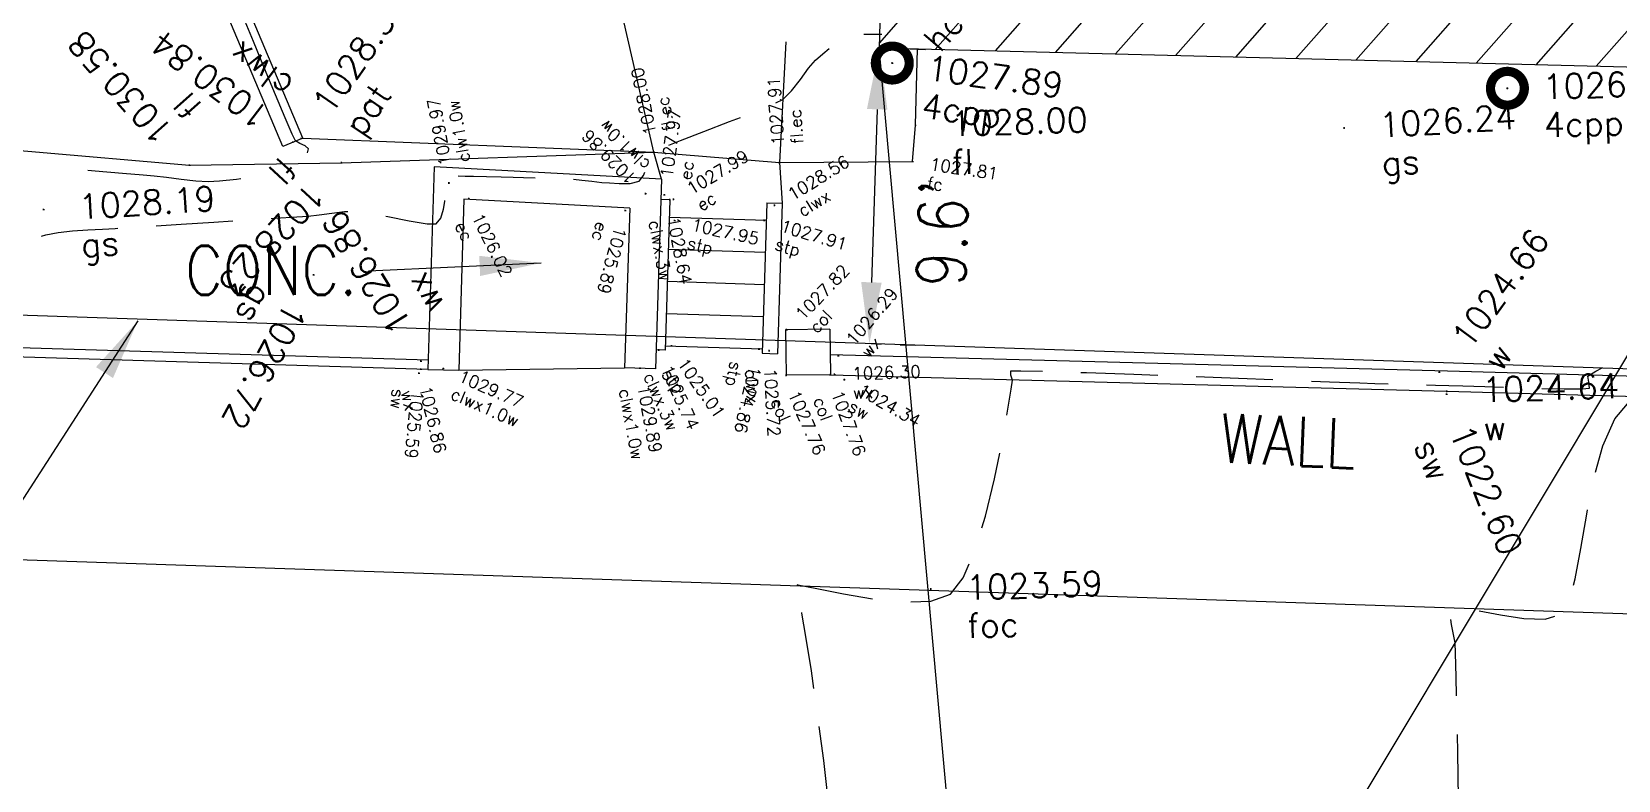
# Model space of a CAD drawing. Extents: x 1086 to 1385, y 787 to 1056.
# Drawn here: x 1206.5 to 1258.1, y 850.3 to 874.7 of the extents above; entities that cross this region are included whole.
import ezdxf

# ---------------------------------------------------------------- set-up
doc = ezdxf.new("R2010")
doc.units = 0
doc.header["$LTSCALE"] = 20
doc.header["$MEASUREMENT"] = 0
doc.header["$PDMODE"] = 2
doc.header["$PDSIZE"] = 0.025
doc.linetypes.add('HIDDEN', pattern=[0.375, 0.25, -0.125])
doc.linetypes.add('HIDDEN2', pattern=[0.1875, 0.125, -0.0625])
doc.layers.get('0').update_dxf_attribs({"linetype": 'CONTINUOUS'})
for name, color, linetype in [('CONC', 8, 'CONTINUOUS'), ('CONT-MJR', 41, 'HIDDEN'), ('CONT-MNR', 35, 'HIDDEN2'), ('CURB', 1, 'CONTINUOUS'), ('DESC', 2, 'CONTINUOUS'), ('ELEV', 6, 'CONTINUOUS'), ('FNCE', 1, 'FENCELINE3'), ('HATCH', 1, 'CONTINUOUS'), ('HOUSE', 7, 'CONTINUOUS'), ('PL', 5, 'CONTINUOUS'), ('POW', 4, 'POWERLINE'), ('PTS', 2, 'CONTINUOUS'), ('PTS-GS', 6, 'CONTINUOUS'), ('TEXTM', 2, 'CONTINUOUS'), ('TIES', 6, 'CONTINUOUS'), ('WALL', 191, 'CONTINUOUS')]:
    doc.layers.add(name, color=color, linetype=linetype)
doc.styles.add('L60', font='simplex.shx', dxfattribs={"width": 0.75, "oblique": 15, "height": 1.5})
doc.styles.add('L80', font='simplex.shx', dxfattribs={"width": 0.85, "height": 1.6})
doc.styles.add('S6', font='SIMPLEX', dxfattribs={"height": 0.083333})
doc.styles.get("Standard").update_dxf_attribs({"font": 'ROMANS'})
doc.linetypes.add('FENCELINE3', pattern='A,0.09,-0.09,["X",STANDARD,S=0.05,R=0,X=-0.065,Y=-0.017],0', length=0.18)
doc.linetypes.add('POWERLINE', pattern='A,0.9,-0.27,["/\\/\\/\\/",STANDARD,S=0.05,R=0,X=-0.28,Y=-0.02],-0.1', length=1.27)
doc.dimstyles.get("Standard").update_dxf_attribs({"dimtxt": 0.18, "dimasz": 0.18, "dimexe": 0.18, "dimexo": 0.0625, "dimgap": 0.09, "dimtad": 0, "dimtih": 1, "dimtoh": 1, "dimdec": 4, "dimzin": 0, "dimtxsty": 'STANDARD', "dimcen": 0.09, "dimazin": 3, "dimtfac": 1, "dimtdec": 4, "dimtofl": 0, "dimtmove": 0, "dimatfit": 3, "dimtolj": 1, "dimtzin": 0})

# ---------------------------------------------------------------- blocks, each defined once
blk = doc.blocks.new('POINT')
blk.add_point((0, 0))
at = {"layer": 'DESC', "style": 'S6'}
blk.add_attdef('DESC', (0.1191, -0.1698), '', height=0.0833, dxfattribs=at)
at = {"layer": 'ELEV', "style": 'S6'}
blk.add_attdef('ELEV', (0.1191, -0.0403), '', height=0.0833, dxfattribs=at)

msp = doc.modelspace()

# ---------------------------------------------------------------- hatches: boundary and pattern name
at = {"layer": 'HATCH'}
h = msp.add_hatch(dxfattribs=at)
h.set_pattern_fill('ANSI31', color=256, scale=12, angle=3.6501, style=0)
h.set_pattern_definition([(48.65011, (-3558.6514, -1556.3679), (-1.1260337, 0.9909834), [])])
h.paths.add_polyline_path([(1249.875, 903.127), (1269.692, 902.622), (1269.019, 876.249), (1237.128, 877.062), (1237.516, 892.288), (1227.866, 892.534), (1228.069, 900.497), (1249.793, 899.943)], flags=16)
h.paths.add_polyline_path([(1246.952, 906.203), (1272.767, 905.544), (1271.941, 873.173), (1234.052, 874.14), (1234.441, 889.365), (1224.79, 889.612), (1225.146, 903.573), (1246.871, 903.018)])

# ---------------------------------------------------------------- linework, layer by layer
at = {"layer": 'CONC'}
for p, q in [((1215.304, 871.207), (1226.726, 870.752)), ((1230.379, 868.523), (1227.228, 868.624)), ((1230.245, 864.335), (1227.094, 864.436)), ((1220.374, 863.648), (1225.771, 863.731))]:
    msp.add_line(p, q, dxfattribs=at)
at = {"layer": 'CONC', "color": 1}
for p, q in [((1230.346, 867.484), (1227.195, 867.584)), ((1230.313, 866.434), (1227.161, 866.535)), ((1230.279, 865.385), (1227.128, 865.486))]:
    msp.add_line(p, q, dxfattribs=at)
at = {"layer": 'CONC'}
for points in [[(1226.968, 869.871), (1226.726, 870.752), (1225.303, 876.953)], [(1231.014, 874.343), (1230.805, 870.408), (1230.897, 869.082)]]:
    msp.add_lwpolyline(points, dxfattribs=at)
at = {"layer": 'CONT-MJR', "elevation": 1030, "flags": 128}
msp.add_lwpolyline([(1143.045, 871.118), (1143.576, 871.332), (1144.296, 871.654), (1144.905, 871.977), (1145.358, 872.297), (1145.741, 872.758), (1146.077, 873.373), (1146.389, 874.074), (1146.7, 874.796), (1147.032, 875.47), (1147.407, 876.03), (1147.847, 876.408), (1148.401, 876.589), (1149.257, 876.718), (1150.325, 876.797), (1151.519, 876.827), (1152.749, 876.808), (1153.929, 876.741), (1154.97, 876.627), (1155.784, 876.466), (1156.282, 876.259), (1156.632, 875.856), (1156.896, 875.283), (1157.093, 874.604), (1157.246, 873.883), (1157.375, 873.186), (1157.502, 872.578), (1157.649, 872.124), (1157.874, 871.67), (1158.156, 871.16), (1158.472, 870.624), (1158.801, 870.096), (1159.119, 869.606), (1159.405, 869.187), (1159.73, 868.753), (1160.207, 868.148), (1160.765, 867.456), (1161.335, 866.764), (1161.844, 866.157), (1162.222, 865.72), (1162.399, 865.539), (1162.554, 865.512), (1162.741, 865.522), (1162.905, 865.532), (1163.183, 865.526), (1163.815, 865.511), (1164.673, 865.49), (1165.63, 865.467), (1166.559, 865.445), (1167.33, 865.428), (1167.818, 865.418), (1168.297, 865.407), (1168.852, 865.393), (1169.433, 865.381), (1169.988, 865.379), (1170.467, 865.392), (1170.952, 865.441), (1171.984, 865.56), (1173.453, 865.735), (1175.253, 865.952), (1177.276, 866.197), (1179.414, 866.457), (1181.558, 866.718), (1183.601, 866.967), (1185.436, 867.188), (1186.954, 867.369), (1188.048, 867.496), (1188.609, 867.556), (1189.186, 867.592), (1189.85, 867.621), (1190.558, 867.644), (1191.266, 867.666), (1191.93, 867.687), (1192.506, 867.712), (1193.083, 867.735), (1193.747, 867.757), (1194.455, 867.783), (1195.16, 867.821), (1195.821, 867.878), (1196.39, 867.959), (1196.914, 868.103), (1197.676, 868.363), (1198.61, 868.703), (1199.649, 869.083), (1200.727, 869.466), (1201.775, 869.813), (1202.729, 870.087), (1203.521, 870.249), (1204.328, 870.311), (1205.316, 870.317), (1206.404, 870.281), (1207.508, 870.218), (1208.549, 870.142), (1209.444, 870.067), (1210.112, 870.006), (1210.47, 869.974), (1210.877, 869.929), (1211.349, 869.865), (1211.821, 869.809), (1212.228, 869.788), (1212.595, 869.812), (1213.15, 869.87), (1213.788, 869.949), (1214.4, 870.037), (1214.879, 870.122), (1215.119, 870.191), (1215.297, 870.386), (1215.446, 870.653), (1215.49, 870.857), (1215.386, 870.957), (1215.211, 871.03), (1215.072, 871.112), (1214.963, 871.337), (1214.734, 871.867), (1214.421, 872.608), (1214.064, 873.467), (1213.7, 874.35), (1213.366, 875.165), (1213.1, 875.817), (1212.85, 876.443), (1212.509, 877.309), (1212.114, 878.318), (1211.703, 879.37), (1211.314, 880.369), (1210.985, 881.215), (1210.753, 881.81), (1210.657, 882.057), (1210.597, 882.269), (1210.497, 882.451), (1210.272, 882.477), (1209.943, 882.463), (1209.754, 882.471), (1209.733, 882.565), (1209.741, 882.672), (1209.742, 882.948), (1209.748, 883.625), (1209.763, 884.546), (1209.789, 885.555), (1209.83, 886.494), (1209.889, 887.208), (1209.97, 887.54), (1210.231, 887.619), (1210.595, 887.595), (1210.929, 887.541), (1211.097, 887.533), (1211.118, 887.666), (1211.1, 887.815), (1211.11, 888.116), (1211.136, 888.863), (1211.173, 889.91), (1211.217, 891.108), (1211.261, 892.309), (1211.302, 893.366), (1211.334, 894.129), (1211.352, 894.453), (1211.408, 894.631), (1211.484, 894.829), (1211.518, 894.971), (1211.422, 895.122), (1211.367, 895.262), (1211.612, 895.267), (1212.188, 895.223), (1212.933, 895.155), (1213.684, 895.089), (1214.278, 895.049), (1214.551, 895.061), (1214.625, 895.21), (1214.643, 895.42), (1214.651, 895.607), (1214.665, 895.865), (1214.686, 896.377), (1214.711, 897.018), (1214.735, 897.659), (1214.757, 898.175), (1214.778, 898.652), (1214.811, 899.412), (1214.852, 900.329), (1214.896, 901.277), (1214.938, 902.131), (1214.972, 902.763), (1214.993, 903.05), (1215.039, 903.249), (1215.11, 903.47), (1215.205, 903.646), (1215.504, 903.844), (1216.246, 904.302), (1217.304, 904.945), (1218.553, 905.698), (1219.865, 906.485), (1221.115, 907.233), (1222.176, 907.865), (1222.922, 908.308), (1223.227, 908.486), (1223.379, 908.557), (1223.555, 908.63), (1223.714, 908.684), (1223.934, 908.727), (1224.361, 908.799), (1224.888, 908.881), (1225.409, 908.952), (1225.815, 908.992), (1226.17, 908.998), (1226.582, 908.983), (1227.012, 908.961), (1227.424, 908.944), (1227.779, 908.943), (1228.172, 908.97), (1228.832, 909.028), (1229.654, 909.105), (1230.536, 909.192), (1231.373, 909.279), (1232.062, 909.356), (1232.498, 909.411), (1232.934, 909.476), (1233.441, 909.555), (1233.967, 909.65), (1234.465, 909.763), (1234.883, 909.896), (1235.339, 910.122), (1235.914, 910.461), (1236.501, 910.836), (1236.994, 911.169), (1237.287, 911.381), (1237.527, 911.604), (1237.803, 911.892), (1238.039, 912.152), (1238.162, 912.29), (1238.252, 912.41), (1238.352, 912.52), (1238.49, 912.588), (1238.709, 912.671), (1238.908, 912.724), (1239.243, 912.718), (1240.054, 912.688), (1241.206, 912.64), (1242.563, 912.582), (1243.989, 912.519), (1245.351, 912.46), (1246.512, 912.41), (1247.337, 912.376), (1247.69, 912.365), (1247.964, 912.379), (1248.272, 912.41), (1248.507, 912.466), (1248.699, 912.573), (1248.895, 912.729), (1248.999, 912.904), (1248.921, 913.155), (1248.701, 913.564), (1248.422, 914.005), (1248.168, 914.352), (1247.872, 914.575), (1247.35, 914.888), (1246.726, 915.272), (1246.122, 915.706), (1245.661, 916.17), (1245.465, 916.644), (1245.588, 917.115), (1245.945, 917.578), (1246.448, 918.027), (1247.011, 918.455), (1247.546, 918.854), (1247.966, 919.218)], dxfattribs=at)
at = {"layer": 'CONT-MNR', "flags": 128}
for points, elevation in [([(1230.485, 830.403), (1230.359, 830.825), (1230.235, 831.33), (1230.09, 831.847), (1229.9, 832.303), (1229.642, 832.627), (1229.248, 832.721), (1228.569, 832.707), (1227.72, 832.648), (1226.812, 832.606), (1225.959, 832.643), (1225.274, 832.82), (1224.872, 833.199), (1224.914, 833.657), (1225.284, 834.363), (1225.916, 835.268), (1226.742, 836.325), (1227.698, 837.489), (1228.716, 838.71), (1229.733, 839.943), (1230.68, 841.14), (1231.493, 842.254), (1232.105, 843.238), (1232.45, 844.044), (1232.594, 845.001), (1232.622, 846.264), (1232.558, 847.738), (1232.425, 849.33), (1232.247, 850.944), (1232.045, 852.486), (1231.845, 853.863), (1231.668, 854.978), (1231.538, 855.739), (1231.479, 856.05), (1231.346, 856.258), (1231.173, 856.484), (1231.144, 856.677), (1231.406, 856.668), (1232.025, 856.544), (1232.884, 856.367), (1233.866, 856.198), (1234.852, 856.1), (1235.726, 856.134), (1236.369, 856.362), (1236.783, 856.888), (1237.163, 857.777), (1237.505, 858.896), (1237.8, 860.113), (1238.042, 861.297), (1238.224, 862.314), (1238.339, 863.034), (1238.38, 863.324), (1238.335, 863.484), (1238.329, 863.629), (1238.656, 863.634), (1239.519, 863.612), (1240.788, 863.572), (1242.333, 863.517), (1244.026, 863.455), (1245.736, 863.39), (1247.334, 863.328), (1248.691, 863.275), (1249.678, 863.237), (1250.164, 863.219), (1250.599, 863.206), (1251.104, 863.192), (1251.632, 863.178), (1252.137, 863.165), (1252.573, 863.154), (1253.026, 863.14), (1253.75, 863.116), (1254.623, 863.087), (1255.523, 863.061), (1256.327, 863.045), (1256.911, 863.044), (1257.153, 863.065), (1257.13, 863.258), (1257.091, 863.461), (1257.356, 863.619), (1258.015, 863.963), (1258.925, 864.423), (1259.944, 864.926), (1260.93, 865.403), (1261.739, 865.782), (1262.23, 865.992), (1262.686, 866.135), (1263.222, 866.276), (1263.787, 866.405), (1264.331, 866.513), (1264.803, 866.59), (1265.264, 866.632), (1265.975, 866.672), (1266.824, 866.71), (1267.698, 866.746), (1268.486, 866.779), (1269.076, 866.809), (1269.355, 866.835), (1269.608, 866.954), (1269.881, 867.119), (1270.046, 867.214), (1270.183, 867.233), (1270.322, 867.239), (1270.519, 867.253), (1270.911, 867.279), (1271.36, 867.307), (1271.727, 867.325), (1272.091, 867.335), (1272.772, 867.353), (1273.64, 867.372), (1274.564, 867.386), (1275.413, 867.389), (1276.056, 867.374), (1276.363, 867.336), (1276.541, 867.098), (1276.684, 866.764), (1276.867, 866.536), (1277.149, 866.506), (1277.697, 866.524), (1278.406, 866.585), (1279.169, 866.685), (1279.883, 866.821), (1280.441, 866.987), (1280.879, 867.228), (1281.487, 867.642), (1282.208, 868.177), (1282.984, 868.78), (1283.76, 869.398), (1284.476, 869.977), (1285.077, 870.465), (1285.506, 870.808), (1286.003, 871.206), (1286.593, 871.688), (1287.217, 872.202), (1287.813, 872.694), (1288.323, 873.11), (1288.685, 873.398), (1289.076, 873.684), (1289.554, 874.019), (1290.042, 874.359), (1290.463, 874.661), (1290.74, 874.882), (1290.983, 875.135), (1291.248, 875.447), (1291.505, 875.767), (1291.727, 876.041), (1291.979, 876.324), (1292.455, 876.852), (1293.068, 877.541), (1293.731, 878.308), (1294.356, 879.071), (1294.855, 879.747), (1295.142, 880.252), (1295.266, 880.803), (1295.309, 881.486), (1295.305, 882.22), (1295.286, 882.926), (1295.287, 883.522), (1295.34, 883.928), (1295.515, 884.295), (1295.782, 884.697), (1296.081, 885.103), (1296.353, 885.486), (1296.539, 885.818), (1296.655, 886.161), (1296.756, 886.569), (1296.843, 887.001), (1296.918, 887.417), (1296.98, 887.776), (1297.043, 888.15), (1297.111, 888.607), (1297.178, 889.097), (1297.237, 889.569), (1297.282, 889.973), (1297.315, 890.42), (1297.366, 891.235), (1297.428, 892.291), (1297.496, 893.461), (1297.562, 894.616), (1297.62, 895.631), (1297.663, 896.377), (1297.685, 896.727), (1297.712, 897.016), (1297.749, 897.368), (1297.782, 897.675), (1297.797, 897.826), (1297.794, 897.917), (1297.785, 898.007), (1297.756, 898.135), (1297.727, 898.284), (1297.737, 898.451), (1297.754, 898.63), (1297.759, 898.895), (1297.768, 899.515), (1297.779, 900.349), (1297.792, 901.253), (1297.805, 902.085), (1297.815, 902.703), (1297.823, 902.964), (1297.843, 903.125), (1297.902, 903.264), (1298.134, 903.276), (1298.532, 903.277), (1298.832, 903.379), (1298.9, 903.598), (1298.888, 903.922), (1298.844, 904.269), (1298.813, 904.56), (1298.795, 904.886), (1298.765, 905.329), (1298.734, 905.794), (1298.709, 906.187), (1298.683, 906.574), (1298.645, 907.139), (1298.607, 907.764), (1298.582, 908.333), (1298.583, 908.729), (1298.614, 909.125), (1298.67, 909.586), (1298.76, 910.035), (1298.898, 910.4), (1299.174, 910.73), (1299.643, 911.174), (1300.163, 911.626), (1300.592, 911.982), (1300.791, 912.136), (1300.909, 912.172), (1301.033, 912.187), (1301.345, 912.145), (1302.033, 912.043), (1302.846, 911.92), (1303.532, 911.817), (1303.839, 911.773), (1303.948, 911.763), (1304.046, 911.782), (1304.103, 911.993), (1304.168, 912.374), (1304.21, 912.652), (1304.231, 912.816), (1304.25, 913.004), (1304.263, 913.168), (1304.269, 913.332), (1304.271, 913.518), (1304.273, 913.682), (1304.278, 913.93), (1304.287, 914.413), (1304.297, 914.985), (1304.305, 915.504), (1304.308, 915.822), (1304.302, 916.069), (1304.292, 916.356), (1304.284, 916.643), (1304.282, 916.89), (1304.303, 917.24), (1304.355, 918.047), (1304.432, 919.204), (1304.335, 920.808), (1304.257, 922.118), (1304.256, 923.736), (1304.332, 925.586), (1304.327, 933.137)], 1024), ([(1168.127, 831.325), (1168.165, 831.888), (1168.256, 832.556), (1168.347, 833.265), (1168.382, 833.951), (1168.307, 834.551), (1168.068, 835.001), (1167.535, 835.235), (1166.629, 835.354), (1165.514, 835.389), (1164.354, 835.373), (1163.316, 835.336), (1162.563, 835.312), (1162.261, 835.331), (1162.302, 835.462), (1162.449, 835.594), (1162.588, 835.702), (1162.87, 835.88), (1163.607, 836.339), (1164.714, 837.032), (1166.102, 837.913), (1167.684, 838.936), (1169.373, 840.055), (1171.081, 841.223), (1172.72, 842.395), (1174.204, 843.524), (1175.445, 844.563), (1176.356, 845.467), (1176.849, 846.189), (1177.045, 847.118), (1177.049, 848.361), (1176.901, 849.823), (1176.641, 851.406), (1176.311, 853.016), (1175.951, 854.556), (1175.602, 855.929), (1175.304, 857.04), (1175.097, 857.791), (1175.023, 858.088), (1175.061, 858.238), (1175.132, 858.4), (1175.229, 858.51), (1175.513, 858.475), (1176.189, 858.351), (1177.128, 858.191), (1178.203, 858.052), (1179.288, 857.985), (1180.253, 858.048), (1180.972, 858.292), (1181.392, 858.758), (1181.711, 859.479), (1181.964, 860.374), (1182.191, 861.359), (1182.428, 862.352), (1182.712, 863.27), (1183.083, 864.029), (1183.576, 864.548), (1184.237, 864.828), (1185.055, 864.95), (1185.983, 864.952), (1186.975, 864.868), (1187.985, 864.737), (1188.966, 864.594), (1189.872, 864.476), (1190.656, 864.419), (1191.395, 864.403), (1192.518, 864.379), (1193.929, 864.348), (1195.533, 864.313), (1197.234, 864.275), (1198.936, 864.238), (1200.545, 864.203), (1201.964, 864.174), (1203.098, 864.152), (1203.85, 864.139), (1204.127, 864.139), (1204.131, 864.197), (1204.127, 864.261), (1204.207, 864.316), (1204.273, 864.387), (1204.024, 864.469), (1203.435, 864.649), (1202.736, 864.915), (1202.153, 865.254), (1201.914, 865.655), (1202.168, 866.004), (1202.817, 866.415), (1203.718, 866.849), (1204.726, 867.269), (1205.696, 867.635), (1206.484, 867.911), (1206.946, 868.057), (1207.347, 868.136), (1207.819, 868.186), (1208.317, 868.218), (1208.794, 868.241), (1209.204, 868.266), (1209.63, 868.295), (1210.381, 868.343), (1211.345, 868.404), (1212.411, 868.47), (1213.469, 868.536), (1214.406, 868.595), (1215.112, 868.641), (1215.476, 868.666), (1215.834, 868.708), (1216.249, 868.765), (1216.665, 868.813), (1217.023, 868.829), (1217.438, 868.772), (1218.074, 868.648), (1218.765, 868.511), (1219.344, 868.415), (1219.646, 868.413), (1219.792, 868.604), (1219.879, 868.887), (1219.924, 869.144), (1219.897, 869.405), (1219.839, 869.701), (1219.875, 869.92), (1220.073, 869.994), (1220.345, 869.983), (1220.586, 869.965), (1220.851, 869.964), (1221.281, 869.956), (1221.754, 869.945), (1222.146, 869.935), (1222.479, 869.925), (1222.922, 869.911), (1223.395, 869.895), (1223.814, 869.879), (1224.098, 869.865), (1224.378, 869.838), (1224.707, 869.799), (1225.025, 869.763), (1225.274, 869.745), (1225.593, 869.727), (1225.954, 869.727), (1226.244, 869.807), (1226.381, 869.988), (1226.488, 870.261), (1226.593, 870.543), (1226.726, 870.752), (1227.005, 870.893), (1227.585, 871.13), (1228.35, 871.425), (1229.182, 871.742), (1229.964, 872.045), (1230.581, 872.299), (1230.915, 872.466), (1231.196, 872.742), (1231.486, 873.111), (1231.756, 873.476), (1231.979, 873.739), (1232.213, 873.948), (1232.498, 874.182), (1232.788, 874.389), (1233.033, 874.52), (1233.28, 874.571), (1233.576, 874.586), (1233.876, 874.585), (1234.132, 874.59)], 1028), ([(1247.242, 828.109), (1247.329, 828.69), (1247.47, 829.385), (1247.614, 830.122), (1247.712, 830.826), (1247.716, 831.425), (1247.577, 831.844), (1247.135, 832.067), (1246.469, 832.097), (1245.744, 832.071), (1245.125, 832.126), (1244.777, 832.4), (1244.842, 832.773), (1245.185, 833.324), (1245.732, 834.005), (1246.413, 834.77), (1247.156, 835.571), (1247.887, 836.36), (1248.535, 837.091), (1249.028, 837.717), (1249.461, 838.322), (1249.957, 839.008), (1250.486, 839.753), (1251.02, 840.533), (1251.529, 841.325), (1251.983, 842.107), (1252.353, 842.856), (1252.611, 843.549), (1252.739, 844.281), (1252.824, 845.361), (1252.873, 846.691), (1252.891, 848.173), (1252.887, 849.709), (1252.868, 851.202), (1252.84, 852.553), (1252.811, 853.665), (1252.787, 854.44), (1252.776, 854.78), (1252.732, 855.052), (1252.659, 855.373), (1252.626, 855.679), (1252.705, 855.902), (1252.986, 855.924), (1253.539, 855.826), (1254.253, 855.682), (1255.014, 855.564), (1255.709, 855.546), (1256.224, 855.701), (1256.48, 856.107), (1256.685, 856.857), (1256.869, 857.846), (1257.06, 858.967), (1257.287, 860.116), (1257.581, 861.185), (1257.969, 862.07), (1258.481, 862.665), (1259.232, 862.973), (1260.247, 863.099), (1261.413, 863.086), (1262.62, 862.98), (1263.756, 862.824), (1264.712, 862.663), (1265.375, 862.542), (1265.636, 862.504), (1265.653, 862.649), (1265.671, 862.794), (1265.981, 862.813), (1266.669, 862.812), (1267.484, 862.795), (1268.173, 862.765), (1268.481, 862.727), (1268.454, 862.561), (1268.428, 862.396), (1268.681, 862.37), (1269.315, 862.351), (1270.213, 862.337), (1271.258, 862.327), (1272.334, 862.319), (1273.325, 862.312), (1274.114, 862.305), (1274.805, 862.293), (1275.798, 862.274), (1276.993, 862.25), (1278.287, 862.226), (1279.58, 862.205), (1280.769, 862.191), (1281.754, 862.187), (1282.432, 862.198), (1282.703, 862.226), (1282.723, 862.42), (1282.656, 862.661), (1282.609, 862.79), (1282.6, 862.861), (1282.789, 862.885), (1283.198, 862.929), (1283.617, 862.977), (1283.838, 863.017), (1283.93, 863.134), (1284.009, 863.265), (1284.141, 863.402), (1284.428, 863.689), (1284.796, 864.047), (1285.174, 864.397), (1285.491, 864.66), (1285.833, 864.886), (1286.372, 865.211), (1287.032, 865.593), (1287.734, 865.99), (1288.401, 866.356), (1288.956, 866.652), (1289.166, 866.753)], 1022)]:
    msp.add_lwpolyline(points, dxfattribs=dict(at, elevation=elevation))
at = {"layer": 'CURB'}
msp.add_line((1124.423, 860.225), (1307.274, 854.083), dxfattribs=at)
at = {"layer": 'FNCE'}
msp.add_lwpolyline([(1248.034, 913.856), (1240.113, 914.027), (1231.849, 914.494), (1206.607, 915.326), (1183.109, 915.925), (1174.176, 916.349), (1163.892, 911.423), (1163.642, 904.391), (1163.114, 885.972), (1162.8, 873.507), (1178.151, 872.351), (1184.669, 872.201), (1187.876, 874.333), (1198.251, 873.662), (1201.094, 871.24), (1211.622, 870.324), (1216.561, 870.405), (1226.726, 870.752), (1230.805, 870.408), (1235.137, 870.445), (1235.232, 871.622), (1235.296, 874.108)], dxfattribs=at)
at = {"layer": 'HOUSE'}
for p, q in [((1234.441, 889.365), (1234.052, 874.14)), ((1234.052, 874.14), (1271.941, 873.173))]:
    msp.add_line(p, q, dxfattribs=at)
at = {"layer": 'PL'}
msp.add_line((1304.382, 862.146), (1154.466, 867.165), dxfattribs=at)
at = {"layer": 'POW', "ltscale": 0.8}
for q in [(1234.052, 874.14), (1263.749, 873.077)]:
    msp.add_line((1238.024, 830.135), q, dxfattribs=at)
at = {"layer": 'TEXTM', "const_width": 0.3}
for points in [[(1233.926, 873.648, 1), (1235.026, 873.649, 1)], [(1253.93, 872.826, 1), (1255.03, 872.827, 1)]]:
    msp.add_lwpolyline(points, format="xyb", close=True, dxfattribs=at)
at = {"layer": 'TIES'}
for p, q in [((1235.052, 874.106), (1235.551, 874.09)), ((1233.985, 872.141), (1233.797, 866.51)), ((1234.729, 864.478), (1235.229, 864.461))]:
    msp.add_line(p, q, dxfattribs=at)
for points in [[(1233.652, 872.152), (1234.318, 872.13), (1234.052, 874.14)], [(1233.464, 866.521), (1234.13, 866.499), (1233.73, 864.511)]]:
    msp.add_solid(points, dxfattribs=at)
at = {"layer": 'WALL'}
for p, q in [((1215.304, 871.207), (1214.659, 870.935)), ((1219.574, 870.272), (1219.374, 863.678)), ((1226.968, 869.871), (1219.574, 870.272)), ((1226.968, 869.871), (1226.77, 863.699)), ((1220.542, 869.218), (1220.374, 863.648)), ((1225.937, 868.926), (1220.542, 869.218)), ((1225.937, 868.926), (1225.771, 863.731)), ((1227.241, 869.199), (1226.946, 869.208)), ((1227.246, 869.199), (1227.09, 864.302)), ((1230.398, 869.098), (1230.241, 864.201)), ((1230.398, 869.098), (1230.897, 869.082)), ((1230.897, 869.082), (1230.741, 864.185)), ((1232.446, 864.984), (1231.008, 864.968)), ((1231.008, 864.968), (1231.024, 863.486)), ((1232.446, 864.984), (1232.462, 863.502)), ((1227.084, 864.302), (1226.79, 864.311)), ((1226.77, 863.699), (1225.771, 863.731)), ((1230.241, 864.201), (1230.741, 864.185)), ((1219.374, 863.678), (1220.374, 863.648)), ((1232.462, 863.502), (1231.024, 863.486))]:
    msp.add_line(p, q, dxfattribs=at)
for points in [[(1215.304, 871.207), (1212.127, 878.74), (1211.97, 879.051), (1210.707, 882.679), (1208.733, 882.73)], [(1214.659, 870.935), (1211.491, 878.446), (1211.324, 878.777), (1210.205, 881.992), (1208.715, 882.03)], [(1219.374, 863.678), (1190.951, 864.537), (1162.551, 865.362)], [(1219.383, 863.978), (1190.96, 864.837), (1162.56, 865.662)], [(1232.455, 864.165), (1252.531, 863.626), (1265.322, 863.27), (1270.955, 863.047), (1283.95, 862.872), (1303.81, 862.643)], [(1232.462, 863.502), (1252.512, 862.964), (1265.3, 862.608), (1270.938, 862.384), (1283.941, 862.21), (1303.792, 861.981)]]:
    msp.add_lwpolyline(points, dxfattribs=at)

# ---------------------------------------------------------------- block references
at = {"layer": 'PTS'}
ref = msp.add_blockref('POINT', (1234.052, 874.14), dxfattribs=dict(at, xscale=9.6, yscale=9.6, zscale=9.6, rotation=49.38392937959168))
ref.add_attrib('ELEV', '1027.95', (1235.09, 874.756), dxfattribs={"layer": 'ELEV', "height": 0.8, "rotation": 49.3839, "style": 'S6'})
ref.add_attrib('DESC', 'hc', (1236.034, 873.947), dxfattribs={"layer": 'DESC', "height": 0.8, "rotation": 49.3839, "style": 'S6'})
ref = msp.add_blockref('POINT', (1215.251, 871.191), dxfattribs=dict(at, xscale=9.6, yscale=9.6, zscale=9.6, rotation=55.30689933966012))
ref.add_attrib('ELEV', '1028.35', (1216.22, 871.911), dxfattribs={"layer": 'ELEV', "height": 0.8, "rotation": 55.3069, "style": 'S6'})
ref.add_attrib('DESC', 'pat', (1217.242, 871.204), dxfattribs={"layer": 'DESC', "height": 0.8, "rotation": 55.3069, "style": 'S6'})
ref = msp.add_blockref('POINT', (1211.622, 870.324), dxfattribs=dict(at, xscale=9.6, yscale=9.6, zscale=9.6, rotation=131.5575995832862))
ref.add_attrib('ELEV', '1030.58', (1211.153, 871.437), dxfattribs={"layer": 'ELEV', "height": 0.8, "rotation": 131.5576, "style": 'S6'})
ref.add_attrib('DESC', 'fl', (1212.083, 872.261), dxfattribs={"layer": 'DESC', "height": 0.8, "rotation": 131.5576, "style": 'S6'})
ref = msp.add_blockref('POINT', (1214.981, 871.071), dxfattribs=dict(at, xscale=9.6, yscale=9.6, zscale=9.6, rotation=142.8318935224897))
ref.add_attrib('ELEV', '1030.84', (1214.304, 872.07), dxfattribs={"layer": 'ELEV', "height": 0.8, "rotation": 142.8319, "style": 'S6'})
ref.add_attrib('DESC', 'clwx', (1215.055, 873.061), dxfattribs={"layer": 'DESC', "height": 0.8, "rotation": 142.8319, "style": 'S6'})
ref = msp.add_blockref('POINT', (1234.476, 873.648), dxfattribs=dict(at, xscale=9.6, yscale=9.6, zscale=9.6, rotation=352.2264153582054))
ref.add_attrib('ELEV', '1027.89', (1235.556, 873.11), dxfattribs={"layer": 'ELEV', "height": 0.8, "rotation": 352.2264, "style": 'S6'})
ref.add_attrib('DESC', '4cpp', (1235.388, 871.879), dxfattribs={"layer": 'DESC', "height": 0.8, "rotation": 352.2264, "style": 'S6'})
ref = msp.add_blockref('POINT', (1226.726, 870.752), dxfattribs=dict(at, xscale=4.8, yscale=4.8, zscale=4.8, rotation=101.3253235312024))
ref.add_attrib('ELEV', '1028.00', (1226.804, 871.35), dxfattribs={"layer": 'ELEV', "height": 0.4, "rotation": 101.3253, "style": 'S6'})
ref.add_attrib('DESC', 'fl.ec', (1227.413, 871.472), dxfattribs={"layer": 'DESC', "height": 0.4, "rotation": 101.3253, "style": 'S6'})
ref = msp.add_blockref('POINT', (1230.805, 870.408), dxfattribs=dict(at, xscale=4.8, yscale=4.8, zscale=4.8, rotation=93.79798354291206))
ref.add_attrib('ELEV', '1027.91', (1230.961, 870.991), dxfattribs={"layer": 'ELEV', "height": 0.4, "rotation": 93.798, "style": 'S6'})
ref.add_attrib('DESC', 'fl.ec', (1231.581, 871.033), dxfattribs={"layer": 'DESC', "height": 0.4, "rotation": 93.798, "style": 'S6'})
ref = msp.add_blockref('POINT', (1254.48, 872.826), dxfattribs=dict(at, xscale=9.6, yscale=9.6, zscale=9.6, rotation=1.78283024572904))
ref.add_attrib('ELEV', '1026.81', (1255.635, 872.475), dxfattribs={"layer": 'ELEV', "height": 0.8, "rotation": 1.7828, "style": 'S6'})
ref.add_attrib('DESC', '4cpp', (1255.674, 871.233), dxfattribs={"layer": 'DESC', "height": 0.8, "rotation": 1.7828, "style": 'S6'})
ref = msp.add_blockref('POINT', (1220.058, 869.745), dxfattribs=dict(at, xscale=4.8, yscale=4.8, zscale=4.8, rotation=100.4564047624788))
ref.add_attrib('ELEV', '1029.97', (1220.145, 870.343), dxfattribs={"layer": 'ELEV', "height": 0.4, "rotation": 100.4564, "style": 'S6'})
ref.add_attrib('DESC', 'clw1.0w', (1220.756, 870.455), dxfattribs={"layer": 'DESC', "height": 0.4, "rotation": 100.4564, "style": 'S6'})
ref = msp.add_blockref('POINT', (1227.065, 869.36), dxfattribs=dict(at, xscale=4.8, yscale=4.8, zscale=4.8, rotation=82.74415498525374))
ref.add_attrib('ELEV', '1027.97', (1227.329, 869.903), dxfattribs={"layer": 'ELEV', "height": 0.4, "rotation": 82.7442, "style": 'S6'})
ref.add_attrib('DESC', 'ec', (1227.945, 869.825), dxfattribs={"layer": 'DESC', "height": 0.4, "rotation": 82.7442, "style": 'S6'})
ref = msp.add_blockref('POINT', (1235.232, 871.622), dxfattribs=dict(at, xscale=9.6, yscale=9.6, zscale=9.6, rotation=1.78283024572904))
ref.add_attrib('ELEV', '1028.00', (1236.387, 871.271), dxfattribs={"layer": 'ELEV', "height": 0.8, "rotation": 1.7828, "style": 'S6'})
ref.add_attrib('DESC', 'fl', (1236.426, 870.029), dxfattribs={"layer": 'DESC', "height": 0.8, "rotation": 1.7828, "style": 'S6'})
ref = msp.add_blockref('POINT', (1226.452, 869.398), dxfattribs=dict(at, xscale=4.8, yscale=4.8, zscale=4.8, rotation=134.7834428813328))
ref.add_attrib('ELEV', '1029.86', (1226.187, 869.94), dxfattribs={"layer": 'ELEV', "height": 0.4, "rotation": 134.7834, "style": 'S6'})
ref.add_attrib('DESC', 'clw1.0w', (1226.628, 870.378), dxfattribs={"layer": 'DESC', "height": 0.4, "rotation": 134.7834, "style": 'S6'})
ref = msp.add_blockref('POINT', (1216.561, 870.405), dxfattribs=dict(at, xscale=9.6, yscale=9.6, zscale=9.6, rotation=227.6018198768053))
ref.add_attrib('ELEV', '1028.23', (1215.505, 869.821), dxfattribs={"layer": 'ELEV', "height": 0.8, "rotation": 227.6018, "style": 'S6'})
ref.add_attrib('DESC', 'fl', (1214.587, 870.659), dxfattribs={"layer": 'DESC', "height": 0.8, "rotation": 227.6018, "style": 'S6'})
ref = msp.add_blockref('POINT', (1227.359, 869.212), dxfattribs=dict(at, xscale=4.8, yscale=4.8, zscale=4.8, rotation=31.29999089774912))
ref.add_attrib('ELEV', '1027.99', (1227.948, 869.344), dxfattribs={"layer": 'ELEV', "height": 0.4, "rotation": 31.3, "style": 'S6'})
ref.add_attrib('DESC', 'ec', (1228.271, 868.813), dxfattribs={"layer": 'DESC', "height": 0.4, "rotation": 31.3, "style": 'S6'})
ref = msp.add_blockref('POINT', (1230.645, 869.017), dxfattribs=dict(at, xscale=4.8, yscale=4.8, zscale=4.8, rotation=31.798744622799))
ref.add_attrib('ELEV', '1028.56', (1231.233, 869.154), dxfattribs={"layer": 'ELEV', "height": 0.4, "rotation": 31.7987, "style": 'S6'})
ref.add_attrib('DESC', 'clwx', (1231.56, 868.625), dxfattribs={"layer": 'DESC', "height": 0.4, "rotation": 31.7987, "style": 'S6'})
ref = msp.add_blockref('POINT', (1235.137, 870.445), dxfattribs=dict(at, xscale=4.8, yscale=4.8, zscale=4.8, rotation=351.6025198676316))
ref.add_attrib('ELEV', '1027.81', (1235.674, 870.17), dxfattribs={"layer": 'ELEV', "height": 0.4, "rotation": 351.6025, "style": 'S6'})
ref.add_attrib('DESC', 'fc', (1235.584, 869.555), dxfattribs={"layer": 'DESC', "height": 0.4, "rotation": 351.6025, "style": 'S6'})
ref = msp.add_blockref('POINT', (1220.705, 869.234), dxfattribs=dict(at, xscale=4.8, yscale=4.8, zscale=4.8, rotation=296.4181268256714))
ref.add_attrib('ELEV', '1026.02', (1220.786, 868.636), dxfattribs={"layer": 'ELEV', "height": 0.4, "rotation": 296.4181, "style": 'S6'})
ref.add_attrib('DESC', 'ec', (1220.23, 868.359), dxfattribs={"layer": 'DESC', "height": 0.4, "rotation": 296.4181, "style": 'S6'})
ref = msp.add_blockref('POINT', (1227.241, 869.199), dxfattribs=dict(at, xscale=4.8, yscale=4.8, zscale=4.8, rotation=280.8029253563973))
ref.add_attrib('ELEV', '1028.64', (1227.158, 868.601), dxfattribs={"layer": 'ELEV', "height": 0.4, "rotation": 280.8029, "style": 'S6'})
ref.add_attrib('DESC', 'clwx.3w', (1226.547, 868.485), dxfattribs={"layer": 'DESC', "height": 0.4, "rotation": 280.8029, "style": 'S6'})
ref = msp.add_blockref('POINT', (1219.148, 863.947), dxfattribs=dict(at, xscale=9.6, yscale=9.6, zscale=9.6, rotation=121.2659898084051))
ref.add_attrib('ELEV', '1026.86', (1218.885, 865.125), dxfattribs={"layer": 'ELEV', "height": 0.8, "rotation": 121.266, "style": 'S6'})
ref.add_attrib('DESC', 'wx', (1219.948, 865.77), dxfattribs={"layer": 'DESC', "height": 0.8, "rotation": 121.266, "style": 'S6'})
ref = msp.add_blockref('POINT', (1225.791, 868.847), dxfattribs=dict(at, xscale=4.8, yscale=4.8, zscale=4.8, rotation=254.9641308773572))
ref.add_attrib('ELEV', '1025.89', (1225.456, 868.345), dxfattribs={"layer": 'ELEV', "height": 0.4, "rotation": 254.9641, "style": 'S6'})
ref.add_attrib('DESC', 'ec', (1224.855, 868.506), dxfattribs={"layer": 'DESC', "height": 0.4, "rotation": 254.9641, "style": 'S6'})
ref = msp.add_blockref('POINT', (1227.397, 868.521), dxfattribs=dict(at, xscale=4.8, yscale=4.8, zscale=4.8, rotation=347.4463238405413))
ref.add_attrib('ELEV', '1027.95', (1227.913, 868.208), dxfattribs={"layer": 'ELEV', "height": 0.4, "rotation": 347.4463, "style": 'S6'})
ref.add_attrib('DESC', 'stp', (1227.778, 867.602), dxfattribs={"layer": 'DESC', "height": 0.4, "rotation": 347.4463, "style": 'S6'})
ref = msp.add_blockref('POINT', (1230.31, 868.526), dxfattribs=dict(at, xscale=4.8, yscale=4.8, zscale=4.8, rotation=343.3637688413889))
ref.add_attrib('ELEV', '1027.91', (1230.802, 868.177), dxfattribs={"layer": 'ELEV', "height": 0.4, "rotation": 343.3638, "style": 'S6'})
ref.add_attrib('DESC', 'stp', (1230.624, 867.581), dxfattribs={"layer": 'DESC', "height": 0.4, "rotation": 343.3638, "style": 'S6'})
ref = msp.add_blockref('POINT', (1252.268, 863.589), dxfattribs=dict(at, xscale=9.6, yscale=9.6, zscale=9.6, rotation=53.77170506474))
ref.add_attrib('ELEV', '1024.66', (1253.256, 864.283), dxfattribs={"layer": 'ELEV', "height": 0.8, "rotation": 53.7717, "style": 'S6'})
ref.add_attrib('DESC', 'w', (1254.259, 863.548), dxfattribs={"layer": 'DESC', "height": 0.8, "rotation": 53.7717, "style": 'S6'})
ref = msp.add_blockref('POINT', (1231.04, 864.969), dxfattribs=dict(at, xscale=4.8, yscale=4.8, zscale=4.8, rotation=46.17000940496261))
ref.add_attrib('ELEV', '1027.82', (1231.575, 865.247), dxfattribs={"layer": 'ELEV', "height": 0.4, "rotation": 46.17, "style": 'S6'})
ref.add_attrib('DESC', 'col', (1232.023, 864.817), dxfattribs={"layer": 'DESC', "height": 0.4, "rotation": 46.17, "style": 'S6'})
ref = msp.add_blockref('POINT', (1232.721, 864.121), dxfattribs=dict(at, xscale=4.8, yscale=4.8, zscale=4.8, rotation=49.43369788123177))
ref.add_attrib('ELEV', '1026.29', (1233.24, 864.429), dxfattribs={"layer": 'ELEV', "height": 0.4, "rotation": 49.4337, "style": 'S6'})
ref.add_attrib('DESC', 'wx', (1233.712, 864.025), dxfattribs={"layer": 'DESC', "height": 0.4, "rotation": 49.4337, "style": 'S6'})
ref = msp.add_blockref('POINT', (1226.883, 864.308), dxfattribs=dict(at, xscale=4.8, yscale=4.8, zscale=4.8, rotation=293.9007212867543))
ref.add_attrib('ELEV', '1025.74', (1226.938, 863.707), dxfattribs={"layer": 'ELEV', "height": 0.4, "rotation": 293.9007, "style": 'S6'})
ref.add_attrib('DESC', 'clwx.3w', (1226.369, 863.456), dxfattribs={"layer": 'DESC', "height": 0.4, "rotation": 293.9007, "style": 'S6'})
ref = msp.add_blockref('POINT', (1227.298, 864.445), dxfattribs=dict(at, xscale=4.8, yscale=4.8, zscale=4.8, rotation=304.9397768985819))
ref.add_attrib('ELEV', '1025.01', (1227.467, 863.866), dxfattribs={"layer": 'ELEV', "height": 0.4, "rotation": 304.9398, "style": 'S6'})
ref.add_attrib('DESC', 'stp', (1226.958, 863.51), dxfattribs={"layer": 'DESC', "height": 0.4, "rotation": 304.9398, "style": 'S6'})
ref = msp.add_blockref('POINT', (1230.141, 864.339), dxfattribs=dict(at, xscale=4.8, yscale=4.8, zscale=4.8, rotation=257.2062250294398))
ref.add_attrib('ELEV', '1024.86', (1229.826, 863.824), dxfattribs={"layer": 'ELEV', "height": 0.4, "rotation": 257.2062, "style": 'S6'})
ref.add_attrib('DESC', 'stp', (1229.22, 863.962), dxfattribs={"layer": 'DESC', "height": 0.4, "rotation": 257.2062, "style": 'S6'})
ref = msp.add_blockref('POINT', (1230.47, 864.284), dxfattribs=dict(at, xscale=4.8, yscale=4.8, zscale=4.8, rotation=273.1872229065892))
ref.add_attrib('ELEV', '1025.72', (1230.309, 863.702), dxfattribs={"layer": 'ELEV', "height": 0.4, "rotation": 273.1872, "style": 'S6'})
ref.add_attrib('DESC', 'clwx', (1229.688, 863.668), dxfattribs={"layer": 'DESC', "height": 0.4, "rotation": 273.1872, "style": 'S6'})
ref = msp.add_blockref('POINT', (1219.875, 863.707), dxfattribs=dict(at, xscale=4.8, yscale=4.8, zscale=4.8, rotation=336.3924151969314))
ref.add_attrib('ELEV', '1029.77', (1220.322, 863.301), dxfattribs={"layer": 'ELEV', "height": 0.4, "rotation": 336.3924, "style": 'S6'})
ref.add_attrib('DESC', 'clwx1.0w', (1220.073, 862.731), dxfattribs={"layer": 'DESC', "height": 0.4, "rotation": 336.3924, "style": 'S6'})
ref = msp.add_blockref('POINT', (1226.271, 863.715), dxfattribs=dict(at, xscale=4.8, yscale=4.8, zscale=4.8, rotation=280.6448090301204))
ref.add_attrib('ELEV', '1029.89', (1226.186, 863.118), dxfattribs={"layer": 'ELEV', "height": 0.4, "rotation": 280.6448, "style": 'S6'})
ref.add_attrib('DESC', 'clwx1.0w', (1225.575, 863.003), dxfattribs={"layer": 'DESC', "height": 0.4, "rotation": 280.6448, "style": 'S6'})
ref = msp.add_blockref('POINT', (1232.601, 863.515), dxfattribs=dict(at, xscale=4.8, yscale=4.8, zscale=4.8, rotation=1.78283024572904))
ref.add_attrib('ELEV', '1026.30', (1233.178, 863.339), dxfattribs={"layer": 'ELEV', "height": 0.4, "rotation": 1.7828, "style": 'S6'})
ref.add_attrib('DESC', 'wx', (1233.198, 862.718), dxfattribs={"layer": 'DESC', "height": 0.4, "rotation": 1.7828, "style": 'S6'})
ref = msp.add_blockref('POINT', (1219.083, 863.554), dxfattribs=dict(at, xscale=4.8, yscale=4.8, zscale=4.8, rotation=264.5705364446126))
ref.add_attrib('ELEV', '1025.59', (1218.836, 863.003), dxfattribs={"layer": 'ELEV', "height": 0.4, "rotation": 264.5705, "style": 'S6'})
ref.add_attrib('DESC', 'sw', (1218.218, 863.062), dxfattribs={"layer": 'DESC', "height": 0.4, "rotation": 264.5705, "style": 'S6'})
ref = msp.add_blockref('POINT', (1219.148, 863.685), dxfattribs=dict(at, xscale=4.8, yscale=4.8, zscale=4.8, rotation=283.1503200554236))
ref.add_attrib('ELEV', '1026.86', (1219.089, 863.084), dxfattribs={"layer": 'ELEV', "height": 0.4, "rotation": 283.1503, "style": 'S6'})
ref.add_attrib('DESC', 'wx', (1218.484, 862.943), dxfattribs={"layer": 'DESC', "height": 0.4, "rotation": 283.1503, "style": 'S6'})
ref = msp.add_blockref('POINT', (1231.024, 863.486), dxfattribs=dict(at, xscale=4.8, yscale=4.8, zscale=4.8, rotation=293.3812981996329))
ref.add_attrib('ELEV', '1027.76', (1231.073, 862.884), dxfattribs={"layer": 'ELEV', "height": 0.4, "rotation": 293.3813, "style": 'S6'})
ref.add_attrib('DESC', 'col', (1230.503, 862.638), dxfattribs={"layer": 'DESC', "height": 0.4, "rotation": 293.3813, "style": 'S6'})
ref = msp.add_blockref('POINT', (1232.462, 863.502), dxfattribs=dict(at, xscale=4.8, yscale=4.8, zscale=4.8, rotation=290.3520428686095))
ref.add_attrib('ELEV', '1027.76', (1232.48, 862.898), dxfattribs={"layer": 'ELEV', "height": 0.4, "rotation": 290.352, "style": 'S6'})
ref.add_attrib('DESC', 'col', (1231.897, 862.682), dxfattribs={"layer": 'DESC', "height": 0.4, "rotation": 290.352, "style": 'S6'})
ref = msp.add_blockref('POINT', (1232.918, 863.345), dxfattribs=dict(at, xscale=4.8, yscale=4.8, zscale=4.8, rotation=329.9989687960986))
ref.add_attrib('ELEV', '1024.34', (1233.316, 862.892), dxfattribs={"layer": 'ELEV', "height": 0.4, "rotation": 329.999, "style": 'S6'})
ref.add_attrib('DESC', 'sw', (1233.005, 862.353), dxfattribs={"layer": 'DESC', "height": 0.4, "rotation": 329.999, "style": 'S6'})
ref = msp.add_blockref('POINT', (1252.512, 862.964), dxfattribs=dict(at, xscale=9.6, yscale=9.6, zscale=9.6, rotation=1.78283024572904))
ref.add_attrib('ELEV', '1024.64', (1253.667, 862.613), dxfattribs={"layer": 'ELEV', "height": 0.8, "rotation": 1.7828, "style": 'S6'})
ref.add_attrib('DESC', 'w', (1253.706, 861.37), dxfattribs={"layer": 'DESC', "height": 0.8, "rotation": 1.7828, "style": 'S6'})
ref = msp.add_blockref('POINT', (1252.504, 862.871), dxfattribs=dict(at, xscale=9.6, yscale=9.6, zscale=9.6, rotation=292.2207847989635))
ref.add_attrib('ELEV', '1022.60', (1252.578, 861.666), dxfattribs={"layer": 'ELEV', "height": 0.8, "rotation": 292.2208, "style": 'S6'})
ref.add_attrib('DESC', 'sw', (1251.428, 861.196), dxfattribs={"layer": 'DESC', "height": 0.8, "rotation": 292.2208, "style": 'S6'})
ref = msp.add_blockref('POINT', (1235.731, 856.528), dxfattribs=dict(at, xscale=9.6, yscale=9.6, zscale=9.6, rotation=1.78283024572904))
ref.add_attrib('ELEV', '1023.59', (1236.885, 856.176), dxfattribs={"layer": 'ELEV', "height": 0.8, "rotation": 1.7828, "style": 'S6'})
ref.add_attrib('DESC', 'foc', (1236.924, 854.934), dxfattribs={"layer": 'DESC', "height": 0.8, "rotation": 1.7828, "style": 'S6'})
at = {"layer": 'PTS-GS'}
ref = msp.add_blockref('POINT', (1249.171, 871.537), dxfattribs=dict(at, xscale=9.6, yscale=9.6, zscale=9.6, rotation=3.650108568028308))
ref.add_attrib('ELEV', '1026.24', (1250.337, 871.224), dxfattribs={"layer": 'ELEV', "height": 0.8, "rotation": 3.6501, "style": 'S6'})
ref.add_attrib('DESC', 'gs', (1250.416, 869.983), dxfattribs={"layer": 'DESC', "height": 0.8, "rotation": 3.6501, "style": 'S6'})
ref = msp.add_blockref('POINT', (1206.875, 868.88), dxfattribs=dict(at, xscale=9.6, yscale=9.6, zscale=9.6, rotation=3.650108568028308))
ref.add_attrib('ELEV', '1028.19', (1208.04, 868.567), dxfattribs={"layer": 'ELEV', "height": 0.8, "rotation": 3.6501, "style": 'S6'})
ref.add_attrib('DESC', 'gs', (1208.12, 867.327), dxfattribs={"layer": 'DESC', "height": 0.8, "rotation": 3.6501, "style": 'S6'})
ref = msp.add_blockref('POINT', (1215.657, 866.753), dxfattribs=dict(at, xscale=9.6, yscale=9.6, zscale=9.6, rotation=241.4962490509537))
ref.add_attrib('ELEV', '1026.72', (1214.771, 865.933), dxfattribs={"layer": 'ELEV', "height": 0.8, "rotation": 241.4962, "style": 'S6'})
ref.add_attrib('DESC', 'gs', (1213.679, 866.526), dxfattribs={"layer": 'DESC', "height": 0.8, "rotation": 241.4962, "style": 'S6'})

# ---------------------------------------------------------------- texts
at = {"layer": 'TEXTM', "style": 'L80', "width": 0.85}
for s, rotation, p in [('CONC.', 0.0404, (1211.478, 866.098)), ('WALL', 357.4606, (1245.1, 860.649))]:
    msp.add_text(s, height=1.6, rotation=rotation, dxfattribs=at).set_placement(p)
at = {"layer": 'TIES', "style": 'L80', "width": 0.85}
msp.add_text("9.6'", height=1.6, rotation=88.0826, dxfattribs=at).set_placement((1236.848, 866.332))

# ---------------------------------------------------------------- leaders
at = {"layer": 'TEXTM'}
for points in [[(1223.055, 867.139), (1217.445, 866.874)], [(1209.939, 865.254), (1201.575, 852.28), (1179.834, 852.265)]]:
    msp.add_leader(points, dimstyle='STANDARD', override={"dimscale": 20, "dimtxt": 0.1, "dimasz": 0.1, "dimexe": 0.075, "dimexo": 0.05, "dimgap": 0.075, "dimtih": 0, "dimtoh": 0, "dimdec": 1, "dimzin": 7, "dimpost": "'", "dimtxsty": 'L60', "dimcen": 0.05, "dimaunit": 1, "dimtdec": 2, "dimtzin": 7}, dxfattribs=at)

doc.saveas('drawing.dxf')
